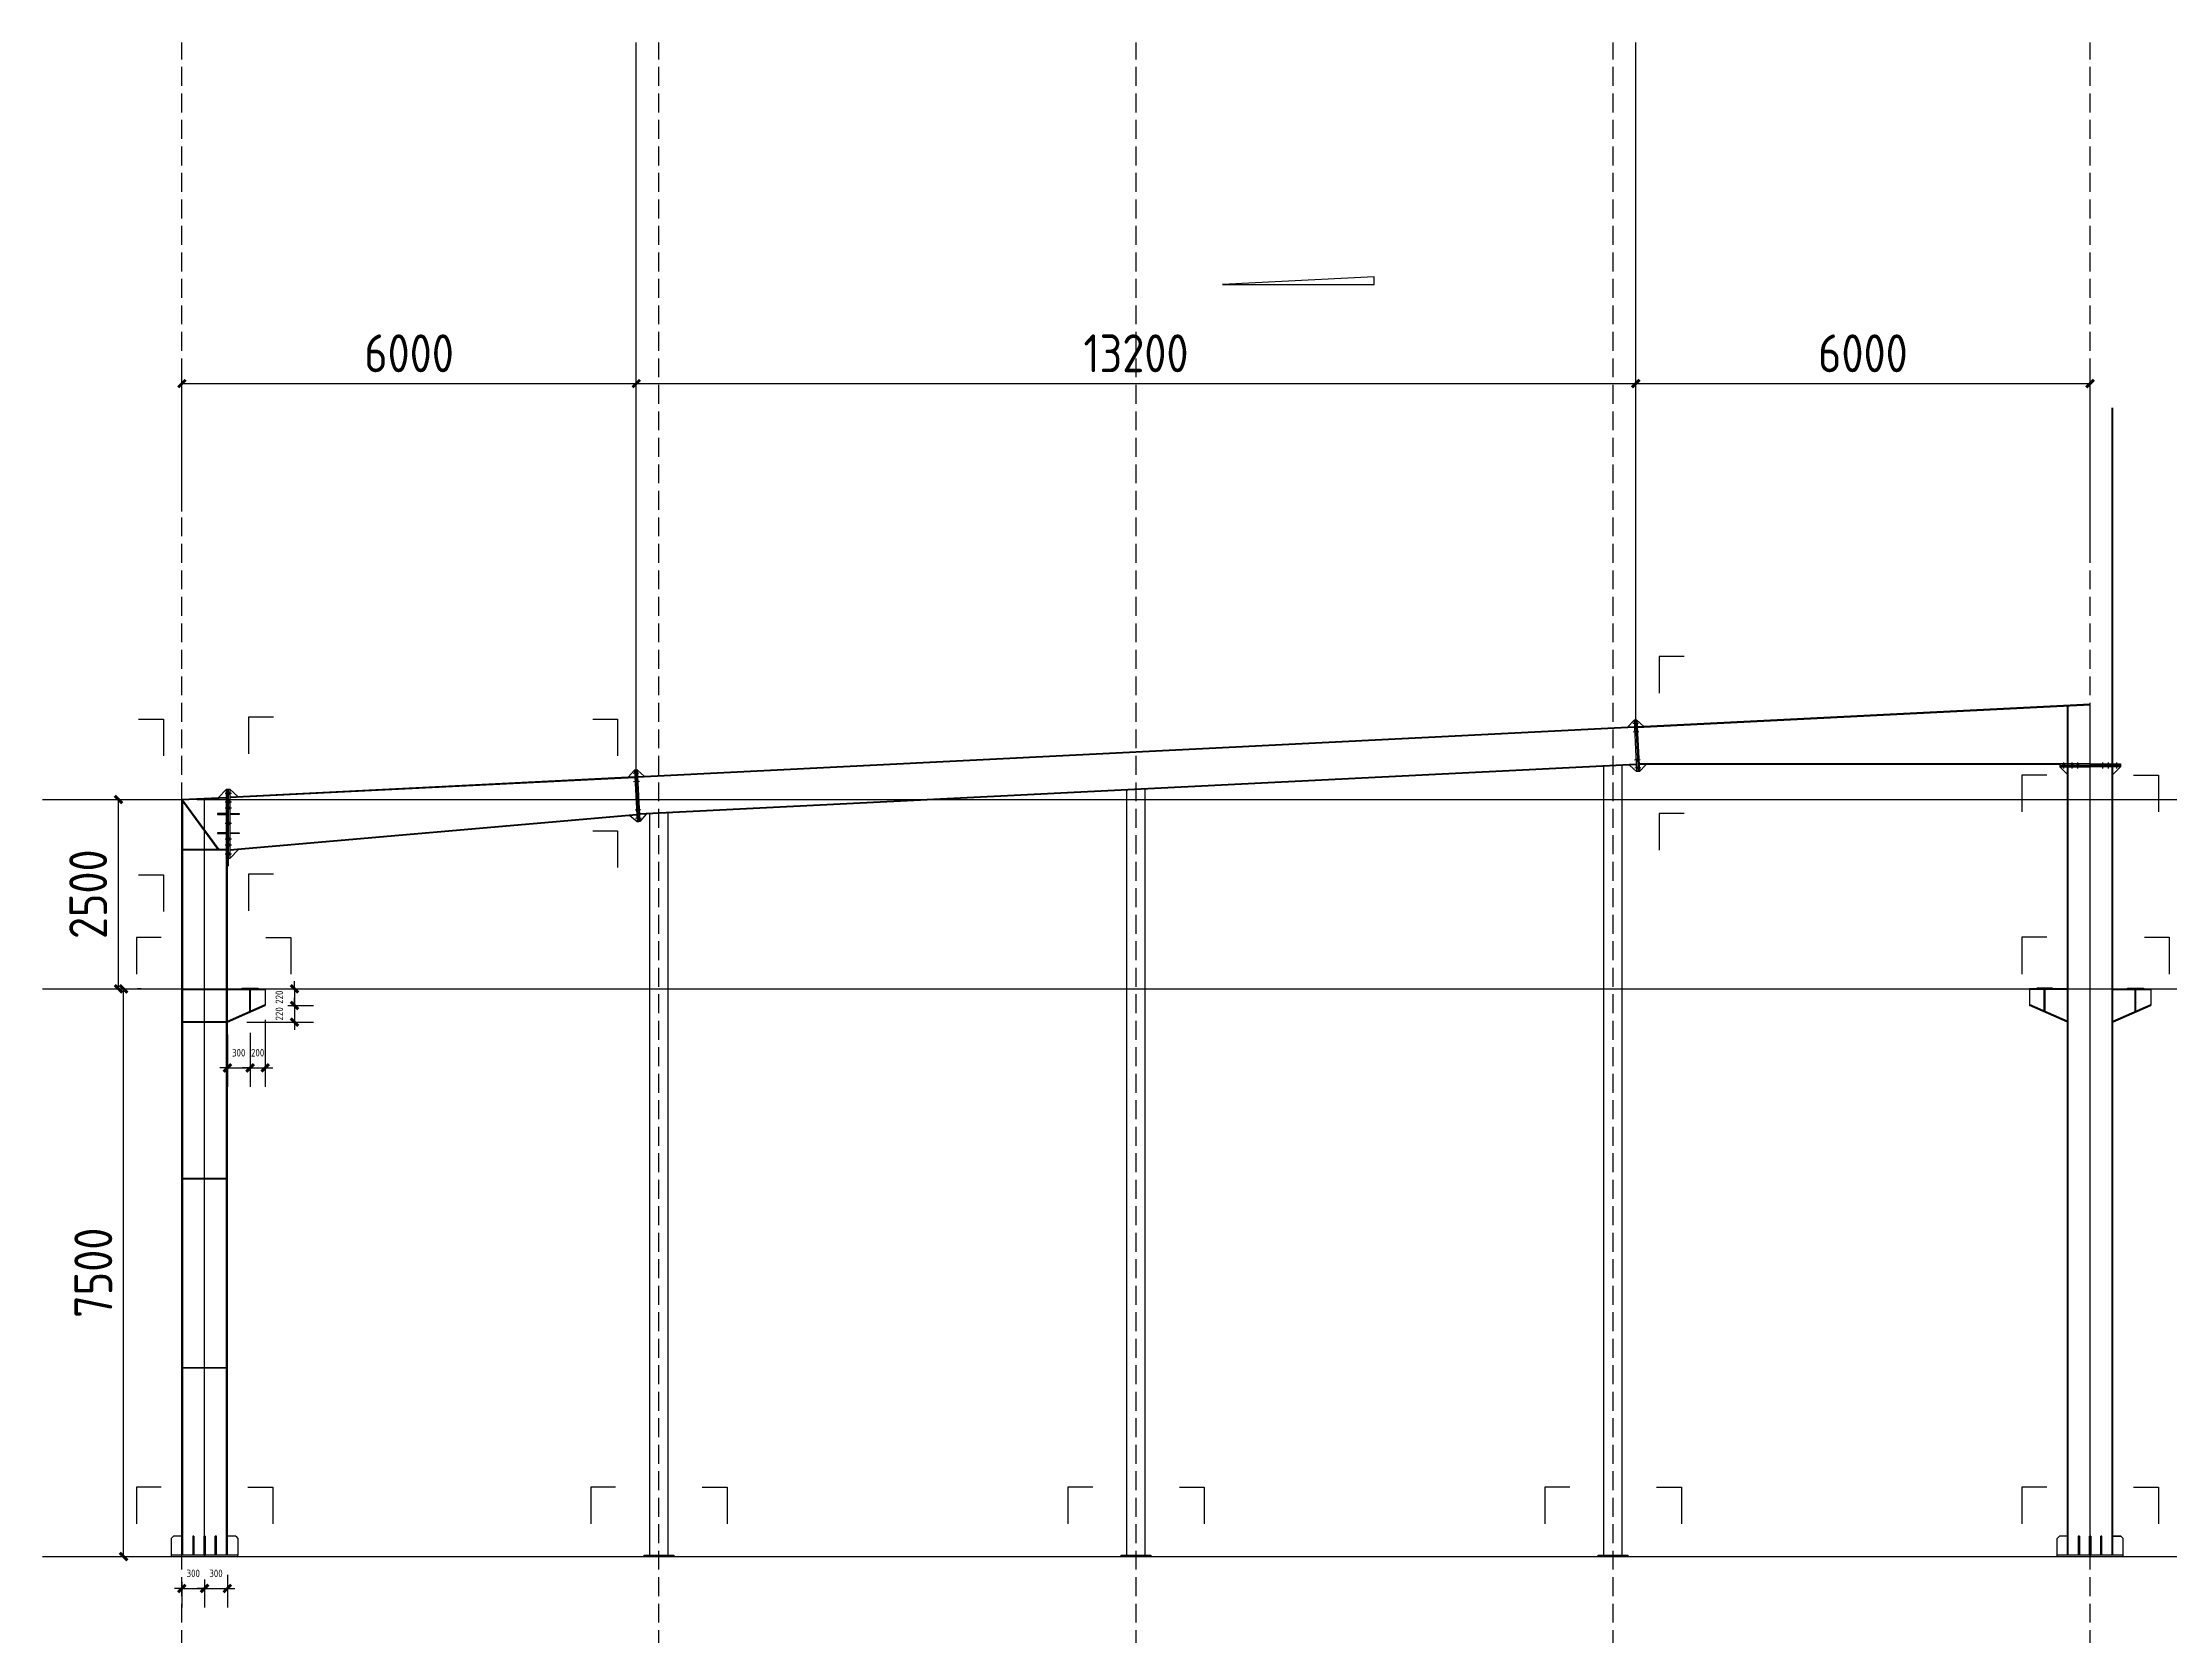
# Model space of a CAD drawing. Extents: x -9001 to 151288, y 75886 to 362543.
# Drawn here: x 75637 to 103726, y 310590 to 331631 of the extents above; entities that cross this region are included whole.
import ezdxf

# ---------------------------------------------------------------- set-up
doc = ezdxf.new("R2010")
doc.units = 0
doc.header["$LTSCALE"] = 1000
doc.header["$MEASUREMENT"] = 0
doc.linetypes.add('DASH', pattern=[0.35, 0.25, -0.1])
doc.layers.add('DOTE', color=1, linetype='Continuous')
doc.styles.get("Standard").update_dxf_attribs({"font": 'gbenor.shx', "bigfont": 'gbcbig.shx'})
doc.dimstyles.get("Standard").update_dxf_attribs({"dimscale": 100, "dimtxt": 1, "dimasz": 1, "dimexe": 2.5, "dimexo": 3, "dimgap": 1.5, "dimtad": 1, "dimdec": 0, "dimzin": 0, "dimdsep": 46, "dimtxsty": 'Standard', "dimblk": 'ARCHTICK', "dimcen": 0.09, "dimadec": 0, "dimazin": 0, "dimtfac": 1, "dimtdec": 0, "dimtix": 1, "dimtmove": 2, "dimatfit": 3, "dimfxl": 1, "dimtolj": 1, "dimtzin": 0, "dimarcsym": 0})

# ---------------------------------------------------------------- blocks, each defined once
blk = doc.blocks.new('_ArchTick')
at = {"color": 0, "linetype": 'ByBlock', "const_width": 0.4}
blk.add_lwpolyline([(-0.5, -0.5), (0.5, 0.5)], dxfattribs=at)
blk = doc.blocks.new('*D912')
at = {"color": 0, "lineweight": -2}
for p, q in [((76708, 311631), (76708, 319131)), ((76940, 319131), (76958, 319131)), ((76831, 311631), (76958, 311631))]:
    blk.add_line(p, q, dxfattribs=at)
at = {"layer": 'Defpoints', "color": 0}
for p in [(76640, 319131), (76708, 319131), (76531, 311631)]:
    blk.add_point(p, dxfattribs=at)
at = {"color": 0, "lineweight": -2, "xscale": 100, "yscale": 100, "zscale": 100}
for p, rotation in [((76708, 319131), 90), ((76708, 311631), 270)]:
    blk.add_blockref('_ArchTick', p, dxfattribs=dict(at, rotation=rotation))
at = {"color": 0, "insert": (76308, 315381), "char_height": 500, "attachment_point": 5, "rotation": 90}
blk.add_mtext('\\A1;7500', dxfattribs=at)
blk = doc.blocks.new('*D913')
at = {"color": 0, "lineweight": -2}
for p, q in [((76340, 321631), (76390, 321631)), ((76640, 319131), (76640, 321631)), ((76940, 319131), (76890, 319131))]:
    blk.add_line(p, q, dxfattribs=at)
at = {"layer": 'Defpoints', "color": 0}
for p in [(76640, 321631), (76640, 321631), (76640, 319131)]:
    blk.add_point(p, dxfattribs=at)
at = {"color": 0, "lineweight": -2, "xscale": 100, "yscale": 100, "zscale": 100}
for p, rotation in [((76640, 321631), 90), ((76640, 319131), 270)]:
    blk.add_blockref('_ArchTick', p, dxfattribs=dict(at, rotation=rotation))
at = {"color": 0, "insert": (76240, 320381), "char_height": 500, "attachment_point": 5, "rotation": 90}
blk.add_mtext('\\A1;2500', dxfattribs=at)
blk = doc.blocks.new('*D914')
at = {"color": 0, "lineweight": -2}
for p, q in [((77478, 325435), (77478, 327376)), ((83478, 325435), (83478, 327376)), ((77478, 327126), (83478, 327126))]:
    blk.add_line(p, q, dxfattribs=at)
at = {"layer": 'Defpoints', "color": 0}
for p in [(83478, 327126), (77478, 325135), (83478, 325135)]:
    blk.add_point(p, dxfattribs=at)
at = {"color": 0, "lineweight": -2, "xscale": 100, "yscale": 100, "zscale": 100, "rotation": 180}
blk.add_blockref('_ArchTick', (77478, 327126), dxfattribs=at)
at = {"color": 0, "lineweight": -2, "xscale": 100, "yscale": 100, "zscale": 100}
blk.add_blockref('_ArchTick', (83478, 327126), dxfattribs=at)
at = {"color": 0, "insert": (80478, 327526), "char_height": 500, "attachment_point": 5}
blk.add_mtext('\\A1;6000', dxfattribs=at)
blk = doc.blocks.new('*D915')
at = {"color": 0, "lineweight": -2}
for p, q in [((83478, 325435), (83478, 327376)), ((96678, 325193), (96678, 327376)), ((83478, 327126), (96678, 327126))]:
    blk.add_line(p, q, dxfattribs=at)
at = {"layer": 'Defpoints', "color": 0}
for p in [(96678, 327126), (83478, 325135), (96678, 324893)]:
    blk.add_point(p, dxfattribs=at)
at = {"color": 0, "lineweight": -2, "xscale": 100, "yscale": 100, "zscale": 100, "rotation": 180}
blk.add_blockref('_ArchTick', (83478, 327126), dxfattribs=at)
at = {"color": 0, "lineweight": -2, "xscale": 100, "yscale": 100, "zscale": 100}
blk.add_blockref('_ArchTick', (96678, 327126), dxfattribs=at)
at = {"color": 0, "insert": (90078, 327526), "char_height": 500, "attachment_point": 5}
blk.add_mtext('\\A1;13200', dxfattribs=at)
blk = doc.blocks.new('*D916')
at = {"color": 0, "lineweight": -2}
for p, q in [((96678, 325193), (96678, 327376)), ((102678, 324891), (102678, 327376)), ((96678, 327126), (102678, 327126))]:
    blk.add_line(p, q, dxfattribs=at)
at = {"layer": 'Defpoints', "color": 0}
for p in [(102678, 327126), (96678, 324893), (102678, 324591)]:
    blk.add_point(p, dxfattribs=at)
at = {"color": 0, "lineweight": -2, "xscale": 100, "yscale": 100, "zscale": 100, "rotation": 180}
blk.add_blockref('_ArchTick', (96678, 327126), dxfattribs=at)
at = {"color": 0, "lineweight": -2, "xscale": 100, "yscale": 100, "zscale": 100}
blk.add_blockref('_ArchTick', (102678, 327126), dxfattribs=at)
at = {"color": 0, "insert": (99678, 327526), "char_height": 500, "attachment_point": 5}
blk.add_mtext('\\A1;6000', dxfattribs=at)
blk = doc.blocks.new('*D919')
at = {"color": 0, "lineweight": -2}
for p, q in [((77478, 311299), (77478, 310960)), ((77778, 311331), (77778, 310960)), ((77478, 311210), (77378, 311210)), ((77478, 311210), (77778, 311210)), ((77778, 311210), (77878, 311210))]:
    blk.add_line(p, q, dxfattribs=at)
at = {"layer": 'Defpoints', "color": 0}
for p in [(77478, 311599), (77778, 311631), (77778, 311210)]:
    blk.add_point(p, dxfattribs=at)
at = {"color": 0, "lineweight": -2, "xscale": 100, "yscale": 100, "zscale": 100}
blk.add_blockref('_ArchTick', (77478, 311210), dxfattribs=at)
at = {"color": 0, "lineweight": -2, "xscale": 100, "yscale": 100, "zscale": 100, "rotation": 180}
blk.add_blockref('_ArchTick', (77778, 311210), dxfattribs=at)
at = {"color": 0, "insert": (77628, 311410), "char_height": 100, "attachment_point": 5}
blk.add_mtext('\\A1;300', dxfattribs=at)
blk = doc.blocks.new('*D920')
at = {"color": 0, "lineweight": -2}
for p, q in [((77778, 311331), (77778, 310960)), ((78078, 311390), (78078, 310960)), ((77778, 311210), (77678, 311210)), ((77778, 311210), (78078, 311210)), ((78078, 311210), (78178, 311210))]:
    blk.add_line(p, q, dxfattribs=at)
at = {"layer": 'Defpoints', "color": 0}
for p in [(77778, 311631), (78078, 311690), (78078, 311210)]:
    blk.add_point(p, dxfattribs=at)
at = {"color": 0, "lineweight": -2, "xscale": 100, "yscale": 100, "zscale": 100}
blk.add_blockref('_ArchTick', (77778, 311210), dxfattribs=at)
at = {"color": 0, "lineweight": -2, "xscale": 100, "yscale": 100, "zscale": 100, "rotation": 180}
blk.add_blockref('_ArchTick', (78078, 311210), dxfattribs=at)
at = {"color": 0, "insert": (77928, 311410), "char_height": 100, "attachment_point": 5}
blk.add_mtext('\\A1;300', dxfattribs=at)
blk = doc.blocks.new('*D921')
at = {"color": 0, "lineweight": -2}
for p, q in [((78940, 319131), (79214, 319131)), ((78964, 319131), (78964, 319231)), ((78964, 319131), (78964, 318911)), ((78878, 318911), (79214, 318911)), ((78964, 318911), (78964, 318811))]:
    blk.add_line(p, q, dxfattribs=at)
at = {"layer": 'Defpoints', "color": 0}
for p in [(78640, 319131), (78578, 318911), (78964, 318911)]:
    blk.add_point(p, dxfattribs=at)
at = {"color": 0, "lineweight": -2, "xscale": 100, "yscale": 100, "zscale": 100}
for p, rotation in [((78964, 319131), 270), ((78964, 318911), 90)]:
    blk.add_blockref('_ArchTick', p, dxfattribs=dict(at, rotation=rotation))
at = {"color": 0, "insert": (78764, 319021), "char_height": 100, "attachment_point": 5, "rotation": 90}
blk.add_mtext('\\A1;220', dxfattribs=at)
blk = doc.blocks.new('*D922')
at = {"color": 0, "lineweight": -2}
for p, q in [((78878, 318911), (79214, 318911)), ((78964, 318911), (78964, 319011)), ((78964, 318911), (78964, 318691)), ((78334, 318691), (79214, 318691)), ((78964, 318691), (78964, 318591))]:
    blk.add_line(p, q, dxfattribs=at)
at = {"layer": 'Defpoints', "color": 0}
for p in [(78578, 318911), (78034, 318691), (78964, 318691)]:
    blk.add_point(p, dxfattribs=at)
at = {"color": 0, "lineweight": -2, "xscale": 100, "yscale": 100, "zscale": 100}
for p, rotation in [((78964, 318911), 270), ((78964, 318691), 90)]:
    blk.add_blockref('_ArchTick', p, dxfattribs=dict(at, rotation=rotation))
at = {"color": 0, "insert": (78764, 318801), "char_height": 100, "attachment_point": 5, "rotation": 90}
blk.add_mtext('\\A1;220', dxfattribs=at)
blk = doc.blocks.new('*D923')
at = {"color": 0, "lineweight": -2}
for p, q in [((78378, 318548), (78378, 317837)), ((78078, 318528), (78078, 317837)), ((78078, 318087), (77978, 318087)), ((78078, 318087), (78378, 318087)), ((78378, 318087), (78478, 318087))]:
    blk.add_line(p, q, dxfattribs=at)
at = {"layer": 'Defpoints', "color": 0}
for p in [(78078, 318828), (78378, 318848), (78378, 318087)]:
    blk.add_point(p, dxfattribs=at)
at = {"color": 0, "lineweight": -2, "xscale": 100, "yscale": 100, "zscale": 100}
blk.add_blockref('_ArchTick', (78078, 318087), dxfattribs=at)
at = {"color": 0, "lineweight": -2, "xscale": 100, "yscale": 100, "zscale": 100, "rotation": 180}
blk.add_blockref('_ArchTick', (78378, 318087), dxfattribs=at)
at = {"color": 0, "insert": (78228, 318287), "char_height": 100, "attachment_point": 5}
blk.add_mtext('\\A1;300', dxfattribs=at)
blk = doc.blocks.new('*D924')
at = {"color": 0, "lineweight": -2}
for p, q in [((78378, 318548), (78378, 317837)), ((78578, 318721), (78578, 317837)), ((78378, 318087), (78278, 318087)), ((78378, 318087), (78578, 318087)), ((78578, 318087), (78678, 318087))]:
    blk.add_line(p, q, dxfattribs=at)
at = {"layer": 'Defpoints', "color": 0}
for p in [(78378, 318848), (78578, 319021), (78578, 318087)]:
    blk.add_point(p, dxfattribs=at)
at = {"color": 0, "lineweight": -2, "xscale": 100, "yscale": 100, "zscale": 100}
blk.add_blockref('_ArchTick', (78378, 318087), dxfattribs=at)
at = {"color": 0, "lineweight": -2, "xscale": 100, "yscale": 100, "zscale": 100, "rotation": 180}
blk.add_blockref('_ArchTick', (78578, 318087), dxfattribs=at)
at = {"color": 0, "insert": (78478, 318287), "char_height": 100, "attachment_point": 5}
blk.add_mtext('\\A1;200', dxfattribs=at)

msp = doc.modelspace()

# ---------------------------------------------------------------- linework, layer by layer
at = {"color": 0}
for p, q in [((93222.5, 328535), (91222.5, 328435)), ((91222.5, 328435), (93222.5, 328435)), ((93222.5, 328435), (93222.5, 328535)), ((102968.2, 311651.3), (102968.2, 326803.9)), ((102978.2, 311651.3), (102978.2, 326803.9)), ((97317.1, 323520.6), (96987.6, 323520.6)), ((96987.6, 323520.6), (96987.6, 323035.9)), ((102678.2, 322891.3), (96696.2, 322592.2)), ((102678.8, 322879.3), (96696.8, 322580.2)), ((102378.2, 311651.3), (102378.2, 322876.3)), ((102388.2, 311651.3), (102388.2, 322876.3)), ((76906.9, 322692.4), (77236.4, 322692.4)), ((77236.4, 322692.4), (77236.4, 322207.6)), ((78689.1, 322718.3), (78359.6, 322718.3)), ((78359.6, 322718.3), (78359.6, 322233.5)), ((82903.3, 322692.4), (83232.7, 322692.4)), ((83232.7, 322692.4), (83232.7, 322207.6)), ((96660.2, 322590.4), (83496.2, 321932.2)), ((96660.6, 322582.4), (83496.6, 321924.2)), ((83460.2, 321930.4), (78112.2, 321663)), ((83460.7, 321920.4), (78112.2, 321653)), ((96684.8, 322099), (83520.8, 321440.8)), ((96685.2, 322091), (83521.2, 321432.8)), ((102678.2, 322102.3), (96721.2, 322104.8)), ((102278.2, 322090.5), (96721.2, 322092.8)), ((102105.8, 321952.2), (101776.3, 321952.2)), ((101776.3, 321952.2), (101776.3, 321467.5)), ((103250.6, 321952.2), (103580.1, 321952.2)), ((103580.1, 321952.2), (103580.1, 321467.5)), ((75637.4, 321631.3), (77478.2, 321631.3)), ((78068.2, 321660.8), (77478.2, 321631.3)), ((77478.2, 321631.3), (77478.2, 311651.3)), ((78068.2, 321650.8), (77478.7, 321621.3)), ((77968.2, 320973.4), (77488.2, 321621.8)), ((77678.5, 321631.3), (132791.9, 321631.3)), ((77958.3, 320973.4), (77488.2, 321608.3)), ((78112.2, 320973.4), (83484.7, 321440.4)), ((78112.2, 320963.4), (83485.2, 321430.4)), ((97317.1, 321448.3), (96987.6, 321448.3)), ((96987.6, 321448.3), (96987.6, 320963.6)), ((82903.3, 321216.7), (83232.7, 321216.7)), ((83232.7, 321216.7), (83232.7, 320732)), ((78068.2, 320973.4), (77488.2, 320973.4)), ((78068.2, 320963.4), (77488.2, 320963.4)), ((78068.2, 320973.4), (77968.2, 320973.4)), ((76906.9, 320637.3), (77236.4, 320637.3)), ((77236.4, 320637.3), (77236.4, 320152.6)), ((78689.1, 320646), (78359.6, 320646)), ((78359.6, 320646), (78359.6, 320161.2)), ((77205.8, 319810.2), (76876.3, 319810.2)), ((76876.3, 319810.2), (76876.3, 319325.4)), ((78585.8, 319810.2), (78915.3, 319810.2)), ((78915.3, 319810.2), (78915.3, 319325.4)), ((102105.8, 319811.6), (101776.3, 319811.6)), ((101776.3, 319811.6), (101776.3, 319326.9)), ((103395, 319811.6), (103724.5, 319811.6)), ((103724.5, 319811.6), (103724.5, 319326.9)), ((75637.4, 319131.3), (132791.9, 319131.3)), ((77488.2, 319131.3), (78068.2, 319131.3)), ((77488.2, 319121.3), (78068.2, 319121.3)), ((78078.2, 319131.3), (78578.2, 319131.3)), ((78078.2, 319121.3), (78578.2, 319121.3)), ((78273.2, 319131.3), (78273.2, 319141.3)), ((78273.2, 319141.3), (78483.2, 319141.3)), ((78378.2, 319131.3), (78273.2, 319131.3)), ((78483.2, 319141.3), (78483.2, 319131.3)), ((78578.2, 319131.3), (78578.2, 318911.3)), ((102378.2, 319131.3), (101878.2, 319131.3)), ((101878.2, 319131.3), (101878.2, 318911.3)), ((102378.2, 319121.3), (101878.2, 319121.3)), ((102183.2, 319141.3), (101973.2, 319141.3)), ((101973.2, 319141.3), (101973.2, 319131.3)), ((102078.2, 319131.3), (102183.2, 319131.3)), ((102183.2, 319131.3), (102183.2, 319141.3)), ((102978.2, 319131.3), (103478.2, 319131.3)), ((102978.2, 319121.3), (103478.2, 319121.3)), ((103173.2, 319131.3), (103173.2, 319141.3)), ((103173.2, 319141.3), (103383.2, 319141.3)), ((103278.2, 319131.3), (103173.2, 319131.3)), ((103383.2, 319141.3), (103383.2, 319131.3)), ((103478.2, 319131.3), (103478.2, 318911.3)), ((78078.2, 318702.2), (78578.2, 318922.2)), ((78078.2, 318691.3), (78578.2, 318911.3)), ((102378.2, 318702.2), (101878.2, 318922.2)), ((102378.2, 318691.3), (101878.2, 318911.3)), ((102978.2, 318702.2), (103478.2, 318922.2)), ((102978.2, 318691.3), (103478.2, 318911.3)), ((77488.2, 318701.3), (78068.2, 318701.3)), ((77488.2, 318691.3), (78068.2, 318691.3)), ((77488.2, 316631.3), (78068.2, 316631.3)), ((77488.2, 316623.3), (78068.2, 316623.3)), ((77488.2, 314131.3), (78068.2, 314131.3)), ((77488.2, 314123.3), (78068.2, 314123.3)), ((77205.8, 312550.7), (76876.3, 312550.7)), ((76876.3, 312550.7), (76876.3, 312065.9)), ((78350.6, 312550.7), (78680.1, 312550.7)), ((78680.1, 312550.7), (78680.1, 312065.9)), ((83205.8, 312550.7), (82876.3, 312550.7)), ((82876.3, 312550.7), (82876.3, 312065.9)), ((84350.6, 312550.7), (84680.1, 312550.7)), ((84680.1, 312550.7), (84680.1, 312065.9)), ((89505.8, 312550.7), (89176.3, 312550.7)), ((89176.3, 312550.7), (89176.3, 312065.9)), ((90650.6, 312550.7), (90980.1, 312550.7)), ((90980.1, 312550.7), (90980.1, 312065.9)), ((95805.8, 312550.7), (95476.3, 312550.7)), ((95476.3, 312550.7), (95476.3, 312065.9)), ((96950.6, 312550.7), (97280.1, 312550.7)), ((97280.1, 312550.7), (97280.1, 312065.9)), ((102105.8, 312550.7), (101776.3, 312550.7)), ((101776.3, 312550.7), (101776.3, 312065.9)), ((103250.6, 312550.7), (103580.1, 312550.7)), ((103580.1, 312550.7), (103580.1, 312065.9)), ((77338.2, 311871.3), (77368.2, 311901.3)), ((77338.2, 311871.3), (77338.2, 311651.3)), ((77488.2, 311901.3), (77368.2, 311901.3)), ((77621.2, 311901.3), (77621.2, 311651.3)), ((77621.2, 311901.3), (77637.2, 311901.3)), ((77637.2, 311901.3), (77621.2, 311901.3)), ((77637.2, 311901.3), (77637.2, 311651.3)), ((77770.2, 311651.3), (77770.2, 311901.3)), ((77770.2, 311901.3), (77786.2, 311901.3)), ((77770.2, 311901.3), (77770.2, 311651.3)), ((77786.2, 311901.3), (77770.2, 311901.3)), ((77786.2, 311901.3), (77786.2, 311651.3)), ((77786.2, 311651.3), (77786.2, 311901.3)), ((77919.2, 311651.3), (77919.2, 311901.3)), ((77919.2, 311901.3), (77935.2, 311901.3)), ((77935.2, 311901.3), (77919.2, 311901.3)), ((77935.2, 311651.3), (77935.2, 311901.3)), ((78188.2, 311901.3), (78068.2, 311901.3)), ((78188.2, 311901.3), (78218.2, 311871.3)), ((78218.2, 311871.3), (78218.2, 311651.3)), ((102243.2, 311871.3), (102273.2, 311901.3)), ((102243.2, 311631.3), (102243.2, 311871.3)), ((102388.2, 311901.3), (102273.2, 311901.3)), ((102388.2, 311901.3), (102273.2, 311901.3)), ((102537.2, 311901.3), (102521.2, 311901.3)), ((102521.2, 311901.3), (102521.2, 311651.3)), ((102521.2, 311901.3), (102537.2, 311901.3)), ((102537.2, 311901.3), (102537.2, 311651.3)), ((102686.2, 311901.3), (102670.2, 311901.3)), ((102670.2, 311651.3), (102670.2, 311901.3)), ((102670.2, 311901.3), (102686.2, 311901.3)), ((102670.2, 311901.3), (102670.2, 311651.3)), ((102686.2, 311901.3), (102686.2, 311651.3)), ((102686.2, 311651.3), (102686.2, 311901.3)), ((102835.2, 311901.3), (102819.2, 311901.3)), ((102819.2, 311651.3), (102819.2, 311901.3)), ((102819.2, 311901.3), (102835.2, 311901.3)), ((102835.2, 311651.3), (102835.2, 311901.3)), ((103083.2, 311901.3), (102968.2, 311901.3)), ((102968.2, 311901.3), (103083.2, 311901.3)), ((103083.2, 311901.3), (103113.2, 311871.3)), ((103113.2, 311631.3), (103113.2, 311871.3)), ((75637.4, 311631.3), (132791.9, 311631.3)), ((78218.2, 311651.3), (77338.2, 311651.3)), ((77338.2, 311651.3), (77338.2, 311631.3)), ((77770.2, 311651.3), (77786.2, 311651.3)), ((78078.2, 311631.3), (78218.2, 311631.3)), ((78218.2, 311631.3), (78218.2, 311651.3)), ((83583.2, 311631.3), (83583.2, 311651.3)), ((83583.2, 311651.3), (83973.2, 311651.3)), ((83778.2, 311631.3), (83583.2, 311631.3)), ((83973.2, 311651.3), (83973.2, 311631.3)), ((83973.2, 311631.3), (83973.2, 311631.3)), ((89883.2, 311631.3), (89883.2, 311651.3)), ((89883.2, 311651.3), (90273.2, 311651.3)), ((90078.2, 311631.3), (89883.2, 311631.3)), ((90273.2, 311651.3), (90273.2, 311631.3)), ((90273.2, 311631.3), (90273.2, 311631.3)), ((96183.2, 311631.3), (96183.2, 311651.3)), ((96183.2, 311651.3), (96573.2, 311651.3)), ((96378.2, 311631.3), (96183.2, 311631.3)), ((96573.2, 311651.3), (96573.2, 311631.3)), ((96573.2, 311631.3), (96573.2, 311631.3)), ((103113.2, 311651.3), (102243.2, 311651.3)), ((102670.2, 311651.3), (102686.2, 311651.3)), ((102978.2, 311631.3), (103118.2, 311631.3))]:
    msp.add_line(p, q, dxfattribs=at)
at = {"color": 1}
msp.add_line((102678.2, 311631.3), (102678.2, 322891.3), dxfattribs=at)
at = {"color": 2}
for p, q in [((96570.3, 322585.9), (96655.7, 322680.3)), ((96713.9, 322638.1), (96638, 322634.3)), ((96719.5, 322526.3), (96643.6, 322522.5)), ((96691.7, 322682.1), (96655.7, 322680.3)), ((96655.7, 322680.3), (96689.7, 322001.1)), ((96693.4, 322648.1), (96657.4, 322646.3)), ((96694.5, 322626.2), (96658.5, 322624.4)), ((96699, 322536.3), (96663, 322534.5)), ((96700.1, 322514.3), (96664.1, 322512.5)), ((96673.7, 322681.2), (96707.7, 322001.9)), ((96691.7, 322682.1), (96725.7, 322001.9)), ((96786.1, 322596.7), (96691.7, 322682.1)), ((83455.7, 322020.3), (83370.3, 321925.9)), ((83513.9, 321978.1), (83438, 321974.3)), ((83491.7, 322022.1), (83455.7, 322020.3)), ((83455.7, 322020.3), (83489.7, 321340.4)), ((83493.4, 321988.1), (83457.4, 321986.3)), ((83494.5, 321966.2), (83458.5, 321964.4)), ((83473.7, 322021.2), (83507.7, 321342)), ((83491.7, 322022.1), (83525.7, 321342.9)), ((83491.7, 322022.1), (83586.1, 321936.7)), ((96595.3, 322086.5), (96689.7, 322001.1)), ((96738, 322156.7), (96662.1, 322152.9)), ((96743.4, 322048.9), (96667.5, 322045.1)), ((96717.5, 322166.7), (96681.5, 322164.9)), ((96718.6, 322144.8), (96682.6, 322143)), ((96722.9, 322058.9), (96686.9, 322057.1)), ((96724, 322036.9), (96688, 322035.1)), ((96707.7, 322002), (96689.7, 322001.1)), ((96725.7, 322001.9), (96703.2, 322001.9)), ((96811.3, 322091.9), (96725.7, 322001.9)), ((102678.2, 322102.3), (102278.2, 322102.3)), ((102278.2, 322102.3), (102278.2, 322082.3)), ((102278.2, 322082.3), (102678.2, 322082.3)), ((102678.2, 322082.3), (102278.2, 322082.3)), ((102278.2, 322082.3), (102278.2, 322062.3)), ((102278.2, 322062.3), (102678.2, 322062.3)), ((102278.2, 322062.3), (102378.2, 321962.3)), ((102316.2, 322102.3), (102316.2, 322082.3)), ((102316.2, 322082.3), (102316.2, 322062.3)), ((102328.2, 322122.3), (102328.2, 322082.3)), ((102328.2, 322082.3), (102328.2, 322042.3)), ((102340.2, 322102.3), (102340.2, 322082.3)), ((102340.2, 322082.3), (102340.2, 322062.3)), ((102378.2, 322102.3), (102378.2, 322082.3)), ((102378.2, 322082.3), (102378.2, 322062.3)), ((102426.2, 322102.3), (102426.2, 322082.3)), ((102426.2, 322082.3), (102426.2, 322062.3)), ((102438.2, 322122.3), (102438.2, 322062.3)), ((102438.2, 322082.3), (102438.2, 322042.3)), ((102450.2, 322102.3), (102450.2, 322082.3)), ((102450.2, 322082.3), (102450.2, 322062.3)), ((102501.2, 322102.3), (102501.2, 322082.3)), ((102501.2, 322082.3), (102501.2, 322062.3)), ((102513.2, 322122.3), (102513.2, 322062.3)), ((102513.2, 322082.3), (102513.2, 322042.3)), ((102525.2, 322102.3), (102525.2, 322082.3)), ((102525.2, 322082.3), (102525.2, 322062.3)), ((102678.2, 322082.3), (102678.2, 322102.3)), ((102678.2, 322102.3), (103078.2, 322102.2)), ((102678.2, 322082.3), (102678.2, 322102.3)), ((102678.2, 322062.3), (102678.2, 322082.3)), ((103078.2, 322082.2), (102678.2, 322082.3)), ((102678.2, 322082.3), (103078.2, 322082.2)), ((102678.2, 322062.3), (102678.2, 322082.3)), ((103078.2, 322062.2), (102678.2, 322062.3)), ((102831.2, 322102.3), (102831.2, 322082.3)), ((102831.2, 322082.3), (102831.2, 322062.3)), ((102843.2, 322122.3), (102843.2, 322062.3)), ((102843.2, 322082.3), (102843.2, 322042.3)), ((102855.2, 322102.3), (102855.2, 322082.3)), ((102855.2, 322082.3), (102855.2, 322062.3)), ((102906.2, 322102.3), (102906.2, 322082.3)), ((102906.2, 322082.3), (102906.2, 322062.3)), ((102918.2, 322122.3), (102918.2, 322062.3)), ((102918.2, 322082.3), (102918.2, 322042.3)), ((102930.2, 322102.3), (102930.2, 322082.3)), ((102930.2, 322082.3), (102930.2, 322062.3)), ((102978.2, 322102.3), (102978.2, 322082.3)), ((102978.2, 322082.3), (102978.2, 322062.3)), ((103078.2, 322062.2), (102978.2, 321962.3)), ((103016.2, 322102.3), (103016.2, 322082.3)), ((103016.2, 322082.3), (103016.2, 322062.3)), ((103028.2, 322122.3), (103028.2, 322082.3)), ((103028.2, 322082.3), (103028.2, 322042.3)), ((103040.2, 322102.3), (103040.2, 322082.3)), ((103040.2, 322082.3), (103040.2, 322062.3)), ((103078.2, 322102.2), (103078.2, 322082.2)), ((103078.2, 322082.2), (103078.2, 322062.2)), ((77958.3, 321655.3), (78068.2, 321770.8)), ((78048.2, 321715.8), (78090.2, 321715.8)), ((78068.2, 321770.8), (78090.2, 321770.8)), ((78068.2, 321770.8), (78068.2, 320750.8)), ((78068.2, 321728.8), (78090.2, 321728.8)), ((78068.2, 321702.8), (78090.2, 321702.8)), ((78090.2, 321770.8), (78090.2, 320750.8)), ((78090.2, 321770.8), (78112.2, 321770.8)), ((78090.2, 320750.8), (78090.2, 321770.8)), ((78090.2, 321770.8), (78112.2, 321770.8)), ((78090.2, 321728.8), (78112.2, 321728.8)), ((78090.2, 321715.8), (78132.2, 321715.8)), ((78090.2, 321702.8), (78112.2, 321702.8)), ((78112.2, 321770.8), (78112.2, 320850.8)), ((78112.2, 321770.8), (78219.9, 321668.4)), ((78112.2, 321770.8), (78112.2, 320850.8)), ((83519.4, 321868.3), (83443.5, 321864.5)), ((83498.9, 321878.3), (83462.9, 321876.5)), ((83500, 321856.3), (83464, 321854.5)), ((78068.2, 321445.4), (77948.2, 321445.4)), ((77948.2, 321445.4), (77948.2, 321435.4)), ((77948.2, 321435.4), (78068.2, 321435.4)), ((78132.2, 321598.4), (78048.2, 321598.4)), ((78132.2, 321518.4), (78048.2, 321518.4)), ((78112.2, 321611.4), (78068.2, 321611.4)), ((78112.2, 321585.4), (78068.2, 321585.4)), ((78112.2, 321531.4), (78068.2, 321531.4)), ((78112.2, 321505.4), (78068.2, 321505.4)), ((78112.2, 321445.4), (78232.2, 321445.4)), ((78232.2, 321435.4), (78112.2, 321435.4)), ((78232.2, 321445.4), (78232.2, 321435.4)), ((83395.5, 321422.6), (83489.7, 321340.4)), ((83462.1, 321493.6), (83537.8, 321500.2)), ((83467.6, 321383.7), (83544.9, 321390.4)), ((83481, 321506.3), (83517.3, 321509.4)), ((83482.9, 321484.4), (83518.4, 321487.5)), ((83486.5, 321396.3), (83522.8, 321399.5)), ((83488.4, 321374.4), (83523.9, 321377.5)), ((83489.7, 321340.4), (83511, 321342.3)), ((83525.7, 321342.9), (83507.7, 321342)), ((83610.4, 321437.3), (83525.7, 321342.9)), ((78068.2, 321191.4), (77948.2, 321191.4)), ((77948.2, 321191.4), (77948.2, 321181.4)), ((77948.2, 321181.4), (78068.2, 321181.4)), ((78132.2, 321313.4), (78048.2, 321313.4)), ((78132.2, 321108.4), (78048.2, 321108.4)), ((78112.2, 321326.4), (78068.2, 321326.4)), ((78112.2, 321300.4), (78068.2, 321300.4)), ((78112.2, 321121.4), (78068.2, 321121.4)), ((78112.2, 321095.4), (78068.2, 321095.4)), ((78112.2, 321191.4), (78232.2, 321191.4)), ((78232.2, 321181.4), (78112.2, 321181.4)), ((78232.2, 321191.4), (78232.2, 321181.4)), ((78132.2, 321028.4), (78048.2, 321028.4)), ((78132.2, 320908.4), (78048.2, 320908.4)), ((78112.2, 321041.4), (78068.2, 321041.4)), ((78112.2, 321015.4), (78068.2, 321015.4)), ((78112.2, 320921.4), (78068.2, 320921.4)), ((78112.2, 320895.4), (78068.2, 320895.4)), ((78112.2, 320850.8), (78090.2, 320850.8)), ((78112.2, 320850.8), (78090.2, 320850.8)), ((78112.2, 320850.8), (78224.4, 320973.1))]:
    msp.add_line(p, q, dxfattribs=at)
at = {"layer": 'DOTE', "color": 1, "linetype": 'DASH'}
for p, q in [((77478.2, 309008.9), (77478.2, 331631.3)), ((83778.2, 309008.9), (83778.2, 331631.3)), ((90078.2, 309008.9), (90078.2, 331631.3)), ((96378.2, 309008.9), (96378.2, 331631.3)), ((102678.2, 309008.9), (102678.2, 331631.3))]:
    msp.add_line(p, q, dxfattribs=at)
at = {"layer": 'DOTE', "color": 2}
for p, q in [((83478.2, 322021.4), (83478.2, 331631.3)), ((96678.2, 322681.4), (96678.2, 331631.3))]:
    msp.add_line(p, q, dxfattribs=at)
at = {"layer": 'DOTE', "color": 0}
for p, q in [((96258.2, 311651.3), (96258.2, 322069.7)), ((96498.2, 311651.3), (96498.2, 322081.7)), ((77478.2, 311651.3), (77478.2, 321631.3)), ((77478.2, 311651.3), (77478.2, 321631.3)), ((77488.2, 311651.3), (77488.2, 321621.8)), ((78068.2, 311651.3), (78068.2, 321770.8)), ((89958.2, 311651.3), (89958.2, 321754.7)), ((90198.2, 311651.3), (90198.2, 321766.7)), ((83658.2, 311651.3), (83658.2, 321447.7)), ((83898.2, 311651.3), (83898.2, 321459.7)), ((78078.2, 311651.3), (78078.2, 320750.8)), ((78373.2, 318832), (78373.2, 319121.3)), ((78383.2, 318836.4), (78383.2, 319121.3)), ((102073.2, 318836.4), (102073.2, 319121.3)), ((102083.2, 318832), (102083.2, 319121.3)), ((103273.2, 318832), (103273.2, 319121.3)), ((103283.2, 318836.4), (103283.2, 319121.3))]:
    msp.add_line(p, q, dxfattribs=at)
at = {"layer": 'DOTE', "color": 1}
for p, q in [((77778.2, 311631.3), (77778.2, 321631.3)), ((78378.2, 318834.2), (78378.2, 319131.3)), ((102078.2, 318834.2), (102078.2, 319131.3)), ((103278.2, 318834.2), (103278.2, 319131.3)), ((77770.2, 311651.3), (77770.2, 311901.3)), ((77786.2, 311651.3), (77786.2, 311901.3)), ((102670.2, 311651.3), (102670.2, 311901.3)), ((102686.2, 311651.3), (102686.2, 311901.3))]:
    msp.add_line(p, q, dxfattribs=at)

# ---------------------------------------------------------------- dimensions: what is measured, and where the dimension line sits
at = {"color": 0}
for base, p1, p2, picture, middle in [((83478.2, 327126.2), (77478.2, 325134.9), (83478.2, 325134.9), '*D914', (80478.2, 327526.2)), ((96678.2, 327126.2), (83478.2, 325134.9), (96678.2, 324893.3), '*D915', (90078.2, 327526.2)), ((102678.2, 327126.2), (96678.2, 324893.3), (102678.2, 324591.3), '*D916', (99678.2, 327526.2))]:
    dim = msp.add_linear_dim(base=base, p1=p1, p2=p2, dimstyle='Standard', override={"dimtxt": 5}, dxfattribs=at)
    dim.commit()
    dim.dimension.update_dxf_attribs({"geometry": picture, "text_midpoint": middle})
for base, p1, p2, picture, middle in [((76640.2, 321631.3), (76640.2, 319131.3), (76640.2, 321631.3), '*D913', (76240.2, 320381.3)), ((76708.4, 319131.3), (76531.1, 311631.3), (76640.2, 319131.3), '*D912', (76308.4, 315381.3))]:
    dim = msp.add_linear_dim(base=base, p1=p1, p2=p2, angle=90, dimstyle='Standard', override={"dimtxt": 5}, dxfattribs=at)
    dim.commit()
    dim.dimension.update_dxf_attribs({"geometry": picture, "text_midpoint": middle})
for base, p1, p2, picture, middle in [((78964.5, 318911.3), (78640, 319131.3), (78578.2, 318911.3), '*D921', (78764.5, 319021.3)), ((78964.5, 318691.3), (78578.2, 318911.3), (78034, 318691.3), '*D922', (78764.5, 318801.3))]:
    dim = msp.add_linear_dim(base=base, p1=p1, p2=p2, angle=90, dimstyle='Standard', dxfattribs=at)
    dim.commit()
    dim.dimension.update_dxf_attribs({"geometry": picture, "text_midpoint": middle})
for base, p1, p2, picture, middle in [((78378.2, 318087), (78078.2, 318827.5), (78378.2, 318848), '*D923', (78228.2, 318287)), ((78578.2, 318087), (78378.2, 318848), (78578.2, 319021.3), '*D924', (78478.2, 318287)), ((77778.2, 311210), (77478.2, 311599), (77778.2, 311631.3), '*D919', (77628.2, 311410)), ((78078.2, 311210), (77778.2, 311631.3), (78078.2, 311689.5), '*D920', (77928.2, 311410))]:
    dim = msp.add_linear_dim(base=base, p1=p1, p2=p2, dimstyle='Standard', dxfattribs=at)
    dim.commit()
    dim.dimension.update_dxf_attribs({"geometry": picture, "text_midpoint": middle})

doc.saveas('drawing.dxf')
